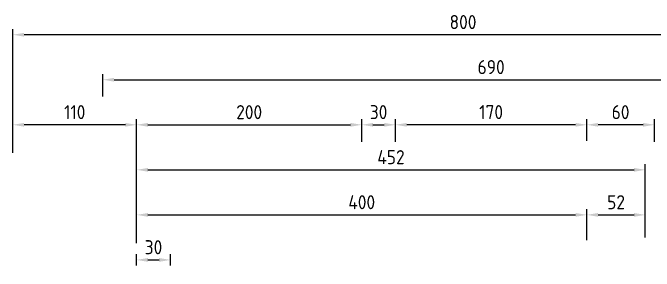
# Model space of a CAD drawing. Header units: inches. Extents: x 113285 to 117969, y -9404 to -6149.
# Drawn here: x 115122 to 115692, y -8900 to -8671 of the extents above; entities that cross this region are included whole.
import ezdxf

# ---------------------------------------------------------------- set-up
doc = ezdxf.new("R2010")
doc.units = ezdxf.units.IN
doc.header["$MEASUREMENT"] = 0
doc.layers.add('OLCU', color=2, linetype='Continuous')
doc.styles.add('PASSDIN', font='isocp.shx')
doc.dimstyles.get("Standard").update_dxf_attribs({"dimscale": 5, "dimtxt": 2.5, "dimasz": 2, "dimexe": 1, "dimexo": 1, "dimgap": 1, "dimtad": 1, "dimdec": 8, "dimzin": 12, "dimdsep": 46, "dimtxsty": 'PASSDIN', "dimcen": 2, "dimadec": 1, "dimazin": 3, "dimtfac": 1, "dimtdec": 8, "dimtix": 1, "dimtofl": 0, "dimtmove": 0, "dimatfit": 3, "dimfxl": 0, "dimtolj": 1, "dimtzin": 0, "dimarcsym": 0})

# ---------------------------------------------------------------- blocks, each defined once
blk = doc.blocks.new('*D37')
at = {"layer": 'Defpoints', "color": 0}
for p in [(115432.3, -8770.04), (115432.3, -8790.04), (115232.3, -8810.04)]:
    blk.add_point(p, dxfattribs=at)
at = {"layer": 'OLCU', "color": 0, "lineweight": -2}
for p, q in [((115232.3, -8805.04), (115232.3, -8765.04)), ((115432.3, -8785.04), (115432.3, -8765.04)), ((115242.3, -8770.04), (115422.3, -8770.04))]:
    blk.add_line(p, q, dxfattribs=at)
at = {"layer": 'OLCU', "color": 0}
for points in [[(115242.3, -8768.37), (115242.3, -8771.71), (115232.3, -8770.04)], [(115422.3, -8768.37), (115422.3, -8771.71), (115432.3, -8770.04)]]:
    blk.add_solid(points, dxfattribs=at)
at = {"layer": 'OLCU', "color": 0, "insert": (115332.3, -8758.79), "char_height": 12.5, "attachment_point": 5, "style": 'PASSDIN'}
blk.add_mtext('\\A1;200', dxfattribs=at)
blk = doc.blocks.new('*D19')
at = {"layer": 'Defpoints', "color": 0}
for p in [(115462.3, -8770.04), (115462.3, -8790.04), (115632.3, -8789.35)]:
    blk.add_point(p, dxfattribs=at)
at = {"layer": 'OLCU', "color": 0, "lineweight": -2}
for p, q in [((115462.3, -8785.04), (115462.3, -8765.04)), ((115632.3, -8784.35), (115632.3, -8765.04)), ((115622.3, -8770.04), (115472.3, -8770.04))]:
    blk.add_line(p, q, dxfattribs=at)
at = {"layer": 'OLCU', "color": 0}
for points in [[(115472.3, -8768.37), (115472.3, -8771.71), (115462.3, -8770.04)], [(115622.3, -8768.37), (115622.3, -8771.71), (115632.3, -8770.04)]]:
    blk.add_solid(points, dxfattribs=at)
at = {"layer": 'OLCU', "color": 0, "insert": (115547.3, -8758.79), "char_height": 12.5, "attachment_point": 5, "style": 'PASSDIN'}
blk.add_mtext('\\A1;170', dxfattribs=at)
blk = doc.blocks.new('*D4')
at = {"layer": 'Defpoints', "color": 0}
for p in [(115122.3, -8770.04), (115122.3, -8800.04), (115232.3, -8810.04)]:
    blk.add_point(p, dxfattribs=at)
at = {"layer": 'OLCU', "color": 0, "lineweight": -2}
for p, q in [((115122.3, -8795.04), (115122.3, -8765.04)), ((115232.3, -8805.04), (115232.3, -8765.04)), ((115222.3, -8770.04), (115132.3, -8770.04))]:
    blk.add_line(p, q, dxfattribs=at)
at = {"layer": 'OLCU', "color": 0}
for points in [[(115132.3, -8768.37), (115132.3, -8771.71), (115122.3, -8770.04)], [(115222.3, -8768.37), (115222.3, -8771.71), (115232.3, -8770.04)]]:
    blk.add_solid(points, dxfattribs=at)
at = {"layer": 'OLCU', "color": 0, "insert": (115177.3, -8758.79), "char_height": 12.5, "attachment_point": 5, "style": 'PASSDIN'}
blk.add_mtext('\\A1;110', dxfattribs=at)
blk = doc.blocks.new('*D5')
at = {"layer": 'Defpoints', "color": 0}
for p in [(115892.3, -8730.04), (115202.3, -8750.04), (115892.3, -8820.04)]:
    blk.add_point(p, dxfattribs=at)
at = {"layer": 'OLCU', "color": 0, "lineweight": -2}
for p, q in [((115202.3, -8745.04), (115202.3, -8725.04)), ((115212.3, -8730.04), (115882.3, -8730.04)), ((115892.3, -8815.04), (115892.3, -8725.04))]:
    blk.add_line(p, q, dxfattribs=at)
at = {"layer": 'OLCU', "color": 0}
for points in [[(115212.3, -8728.37), (115212.3, -8731.71), (115202.3, -8730.04)], [(115882.3, -8728.37), (115882.3, -8731.71), (115892.3, -8730.04)]]:
    blk.add_solid(points, dxfattribs=at)
at = {"layer": 'OLCU', "color": 0, "insert": (115547.3, -8718.79), "char_height": 12.5, "attachment_point": 5, "style": 'PASSDIN'}
blk.add_mtext('\\A1;690', dxfattribs=at)
blk = doc.blocks.new('*D6')
at = {"layer": 'Defpoints', "color": 0}
for p in [(115122.3, -8690.04), (115122.3, -8800.04), (115922.3, -8820.04)]:
    blk.add_point(p, dxfattribs=at)
at = {"layer": 'OLCU', "color": 0, "lineweight": -2}
for p, q in [((115122.3, -8795.04), (115122.3, -8685.04)), ((115912.3, -8690.04), (115132.3, -8690.04)), ((115922.3, -8815.04), (115922.3, -8685.04))]:
    blk.add_line(p, q, dxfattribs=at)
at = {"layer": 'OLCU', "color": 0}
for points in [[(115132.3, -8688.37), (115132.3, -8691.71), (115122.3, -8690.04)], [(115912.3, -8688.37), (115912.3, -8691.71), (115922.3, -8690.04)]]:
    blk.add_solid(points, dxfattribs=at)
at = {"layer": 'OLCU', "color": 0, "insert": (115522.3, -8678.79), "char_height": 12.5, "attachment_point": 5, "style": 'PASSDIN'}
blk.add_mtext('\\A1;800', dxfattribs=at)
blk = doc.blocks.new('*D133')
at = {"layer": 'Defpoints', "color": 0}
for p in [(115262.3, -8890.04), (115232.3, -8900.04), (115262.3, -8900.04)]:
    blk.add_point(p, dxfattribs=at)
at = {"layer": 'OLCU', "color": 0, "lineweight": -2}
for p, q in [((115232.3, -8895.04), (115232.3, -8885.04)), ((115262.3, -8895.04), (115262.3, -8885.04)), ((115242.3, -8890.04), (115252.3, -8890.04))]:
    blk.add_line(p, q, dxfattribs=at)
at = {"layer": 'OLCU', "color": 0}
for points in [[(115242.3, -8888.37), (115242.3, -8891.71), (115232.3, -8890.04)], [(115252.3, -8888.37), (115252.3, -8891.71), (115262.3, -8890.04)]]:
    blk.add_solid(points, dxfattribs=at)
at = {"layer": 'OLCU', "color": 0, "insert": (115247.3, -8878.79), "char_height": 12.5, "attachment_point": 5, "style": 'PASSDIN'}
blk.add_mtext('\\A1;30', dxfattribs=at)
blk = doc.blocks.new('*D134')
at = {"layer": 'Defpoints', "color": 0}
for p in [(115632.3, -8850.04), (115632.3, -8877.63), (115232.3, -8880.04)]:
    blk.add_point(p, dxfattribs=at)
at = {"layer": 'OLCU', "color": 0, "lineweight": -2}
for p, q in [((115232.3, -8875.04), (115232.3, -8845.04)), ((115632.3, -8872.63), (115632.3, -8845.04)), ((115242.3, -8850.04), (115622.3, -8850.04))]:
    blk.add_line(p, q, dxfattribs=at)
at = {"layer": 'OLCU', "color": 0}
for points in [[(115242.3, -8848.37), (115242.3, -8851.71), (115232.3, -8850.04)], [(115622.3, -8848.37), (115622.3, -8851.71), (115632.3, -8850.04)]]:
    blk.add_solid(points, dxfattribs=at)
at = {"layer": 'OLCU', "color": 0, "insert": (115432.3, -8838.79), "char_height": 12.5, "attachment_point": 5, "style": 'PASSDIN'}
blk.add_mtext('\\A1;400', dxfattribs=at)
blk = doc.blocks.new('*D135')
at = {"layer": 'Defpoints', "color": 0}
for p in [(115684.3, -8810.04), (115232.3, -8860.04), (115684.3, -8860.04)]:
    blk.add_point(p, dxfattribs=at)
at = {"layer": 'OLCU', "color": 0, "lineweight": -2}
for p, q in [((115232.3, -8855.04), (115232.3, -8805.04)), ((115684.3, -8855.04), (115684.3, -8805.04)), ((115242.3, -8810.04), (115674.3, -8810.04))]:
    blk.add_line(p, q, dxfattribs=at)
at = {"layer": 'OLCU', "color": 0}
for points in [[(115242.3, -8808.37), (115242.3, -8811.71), (115232.3, -8810.04)], [(115674.3, -8808.37), (115674.3, -8811.71), (115684.3, -8810.04)]]:
    blk.add_solid(points, dxfattribs=at)
at = {"layer": 'OLCU', "color": 0, "insert": (115458.3, -8798.79), "char_height": 12.5, "attachment_point": 5, "style": 'PASSDIN'}
blk.add_mtext('\\A1;452', dxfattribs=at)
blk = doc.blocks.new('*D139')
at = {"layer": 'Defpoints', "color": 0}
for p in [(115462.3, -8770.04), (115432.3, -8790.04), (115462.3, -8790.04)]:
    blk.add_point(p, dxfattribs=at)
at = {"layer": 'OLCU', "color": 0, "lineweight": -2}
for p, q in [((115432.3, -8785.04), (115432.3, -8765.04)), ((115462.3, -8785.04), (115462.3, -8765.04)), ((115442.3, -8770.04), (115452.3, -8770.04))]:
    blk.add_line(p, q, dxfattribs=at)
at = {"layer": 'OLCU', "color": 0}
for points in [[(115442.3, -8768.37), (115442.3, -8771.71), (115432.3, -8770.04)], [(115452.3, -8768.37), (115452.3, -8771.71), (115462.3, -8770.04)]]:
    blk.add_solid(points, dxfattribs=at)
at = {"layer": 'OLCU', "color": 0, "insert": (115447.3, -8758.79), "char_height": 12.5, "attachment_point": 5, "style": 'PASSDIN'}
blk.add_mtext('\\A1;30', dxfattribs=at)
blk = doc.blocks.new('*D140')
at = {"layer": 'Defpoints', "color": 0}
for p in [(115632.3, -8770.04), (115632.3, -8789.35), (115692.3, -8790.04)]:
    blk.add_point(p, dxfattribs=at)
at = {"layer": 'OLCU', "color": 0, "lineweight": -2}
for p, q in [((115632.3, -8784.35), (115632.3, -8765.04)), ((115692.3, -8785.04), (115692.3, -8765.04)), ((115682.3, -8770.04), (115642.3, -8770.04))]:
    blk.add_line(p, q, dxfattribs=at)
at = {"layer": 'OLCU', "color": 0}
for points in [[(115642.3, -8768.37), (115642.3, -8771.71), (115632.3, -8770.04)], [(115682.3, -8768.37), (115682.3, -8771.71), (115692.3, -8770.04)]]:
    blk.add_solid(points, dxfattribs=at)
at = {"layer": 'OLCU', "color": 0, "insert": (115662.3, -8758.79), "char_height": 12.5, "attachment_point": 5, "style": 'PASSDIN'}
blk.add_mtext('\\A1;60', dxfattribs=at)
blk = doc.blocks.new('*D151')
at = {"layer": 'Defpoints', "color": 0}
for p in [(115684.3, -8850.04), (115632.3, -8875.13), (115684.3, -8875.13)]:
    blk.add_point(p, dxfattribs=at)
at = {"layer": 'OLCU', "color": 0, "lineweight": -2}
for p, q in [((115632.3, -8870.13), (115632.3, -8845.04)), ((115684.3, -8870.13), (115684.3, -8845.04)), ((115642.3, -8850.04), (115674.3, -8850.04))]:
    blk.add_line(p, q, dxfattribs=at)
at = {"layer": 'OLCU', "color": 0}
for points in [[(115642.3, -8848.37), (115642.3, -8851.71), (115632.3, -8850.04)], [(115674.3, -8848.37), (115674.3, -8851.71), (115684.3, -8850.04)]]:
    blk.add_solid(points, dxfattribs=at)
at = {"layer": 'OLCU', "color": 0, "insert": (115658.3, -8838.79), "char_height": 12.5, "attachment_point": 5, "style": 'PASSDIN'}
blk.add_mtext('\\A1;52', dxfattribs=at)

msp = doc.modelspace()

# ---------------------------------------------------------------- dimensions: what is measured, and where the dimension line sits
at = {"layer": 'OLCU', "color": 0}
for base, p1, p2, picture, middle in [((115122.3045471919, -8690.0386929439), (115922.3045471918, -8820.0386929439), (115122.3045471919, -8800.0386929439), '*D6', (115522.3045471919, -8678.7886929439)), ((115122.3045471919, -8770.0386929439), (115232.3045471918, -8810.0386929439), (115122.3045471919, -8800.0386929439), '*D4', (115177.3045471918, -8758.7886929439)), ((115632.3045471918, -8770.0386929439), (115692.3045471918, -8790.0386929439), (115632.3045471918, -8789.3524781431), '*D140', (115662.3045471918, -8758.7886929439))]:
    dim = msp.add_linear_dim(base=base, p1=p1, p2=p2, angle=180, dimstyle='Standard', dxfattribs=at)
    dim.commit()
    dim.dimension.update_dxf_attribs({"geometry": picture, "text_midpoint": middle})
for base, p1, p2, picture, middle in [((115892.3045471918, -8730.0386929439), (115202.3045471918, -8750.0386929439), (115892.3045471918, -8820.0386929439), '*D5', (115547.3045471918, -8718.7886929439)), ((115432.3045471918, -8770.0386929439), (115232.3045471918, -8810.0386929439), (115432.3045471918, -8790.0386929439), '*D37', (115332.3045471918, -8758.7874626289)), ((115462.3045471918, -8770.0386929439), (115432.3045471918, -8790.0386929439), (115462.3045471918, -8790.0386929439), '*D139', (115447.3045471918, -8758.7886929439)), ((115462.3045471918, -8770.0386929439), (115632.3045471919, -8789.3524781431), (115462.3045471918, -8790.0386929439), '*D19', (115547.3045471918, -8758.7886929439)), ((115684.3045471918, -8810.0386929439), (115232.3045471918, -8860.0386929439), (115684.3045471918, -8860.0386929439), '*D135', (115458.3045471918, -8798.7874626289)), ((115632.3045471918, -8850.0386929439), (115232.3045471918, -8880.0386929439), (115632.3045471918, -8877.6308341133), '*D134', (115432.3045471918, -8838.7886929439)), ((115684.3045471918, -8850.0386929439), (115632.3045471918, -8875.1308341133), (115684.3045471918, -8875.1308341133), '*D151', (115658.3045471918, -8838.7874626289)), ((115262.3045471918, -8890.0386929439), (115232.3045471918, -8900.0386929439), (115262.3045471918, -8900.0386929439), '*D133', (115247.3045471918, -8878.7886929439))]:
    dim = msp.add_linear_dim(base=base, p1=p1, p2=p2, dimstyle='Standard', dxfattribs=at)
    dim.commit()
    dim.dimension.update_dxf_attribs({"geometry": picture, "text_midpoint": middle})

doc.saveas('drawing.dxf')
